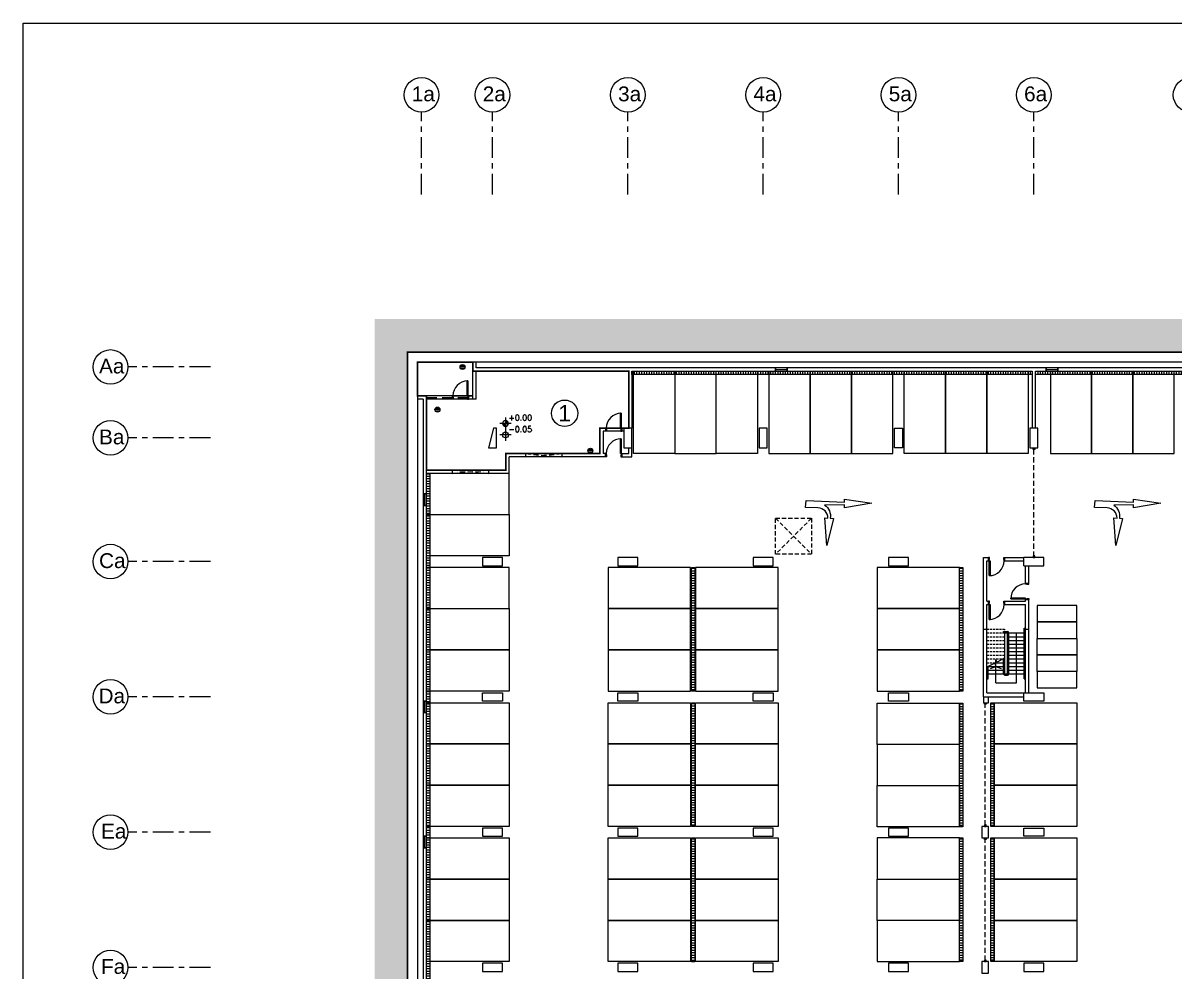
# Model space of a CAD drawing. Header units: millimetres. Extents: x 0 to 570263, y 0 to 232306.
# Drawn here: x 0 to 69797, y 174424 to 231950 of the extents above; entities that cross this region are included whole.
import ezdxf

# ---------------------------------------------------------------- set-up
doc = ezdxf.new("R2010")
doc.units = ezdxf.units.MM
doc.header["$LTSCALE"] = 100
for name, pattern in [('Grid Line', [22.225, 12.7, -3.175, 3.175, -3.175]), ('Hidden', [9.525, 6.35, -3.175]), ('HIDDEN2', [4.7625, 3.175, -1.5875]), ('HIDDENX2', [19.05, 12.7, -6.35])]:
    doc.linetypes.add(name, pattern=pattern)
doc.layers.get('Defpoints').update_dxf_attribs({"color": 8})
for name, color, linetype in [('A-COLS', 3, 'Continuous'), ('DLN020__', 6, 'Continuous'), ('DLN0402_Room Number', 7, 'Continuous'), ('DLN051__', 7, 'Continuous'), ('DLN060__', 7, 'Continuous'), ('DLN08250', 5, 'Continuous'), ('DLN08254', 3, 'Continuous'), ('DLN210__', 7, 'Continuous'), ('DLN220__', 7, 'Continuous'), ('DLN240__', 1, 'Continuous'), ('DLN318__Louvres', 2, 'Continuous'), ('DLN660', 1, 'Continuous'), ('DLN810__', 1, 'Continuous'), ('FITDOOR', 7, 'Continuous'), ('LAYOUT', 1, 'Continuous'), ('LEVEL', 1, 'Continuous')]:
    doc.layers.add(name, color=color, linetype=linetype)
for name, color, linetype, lineweight in [('A-DOOR', 6, 'Continuous', 9), ('A-WALL', 7, 'Continuous', 9), ('A030_2', 1, 'Continuous', 0)]:
    doc.layers.add(name, color=color, linetype=linetype, lineweight=lineweight)
doc.styles.add('romans', font='romans.shx')
doc.styles.get("Standard").update_dxf_attribs({"font": 'swiss.ttf'})
pattern_1 = [(0, (32799.83, -36050), (0, 150), [])]
pattern_2 = [(0, (32799.83, -27880), (0, 150), [])]

# ---------------------------------------------------------------- blocks, each defined once
blk = doc.blocks.new('*X45')
at = {"color": 0}
for p, q in [((45956, 42700), (46156, 42700)), ((45956, 42694), (46156, 42694)), ((45957, 42688), (46156, 42688)), ((45957, 42681), (46156, 42681)), ((45958, 42675), (46156, 42675)), ((45959, 42669), (46156, 42669)), ((45960, 42662), (46156, 42662)), ((45962, 42656), (46156, 42656)), ((45964, 42650), (46156, 42650)), ((45965, 42644), (46156, 42644)), ((45968, 42638), (46156, 42638)), ((45970, 42631), (46156, 42631)), ((45973, 42625), (46156, 42625)), ((45975, 42619), (46156, 42619)), ((45978, 42612), (46156, 42612)), ((45982, 42606), (46156, 42606)), ((45986, 42600), (46156, 42600)), ((45990, 42594), (46156, 42594)), ((45994, 42588), (46156, 42588)), ((45999, 42581), (46156, 42581)), ((46004, 42575), (46156, 42575)), ((46009, 42569), (46156, 42569)), ((46015, 42562), (46156, 42562)), ((46022, 42556), (46156, 42556)), ((46029, 42550), (46156, 42550)), ((46037, 42544), (46156, 42544)), ((46047, 42538), (46156, 42538)), ((46057, 42531), (46156, 42531)), ((46069, 42525), (46156, 42525)), ((46083, 42519), (46156, 42519)), ((46102, 42512), (46156, 42512)), ((46133, 42506), (46156, 42506))]:
    blk.add_line(p, q, dxfattribs=at)
blk = doc.blocks.new('*X44')
at = {"color": 0}
for p, q in [((46156, 42900), (46200, 42900)), ((46156, 42894), (46222, 42894)), ((46156, 42888), (46238, 42888)), ((46156, 42881), (46250, 42881)), ((46156, 42875), (46261, 42875)), ((46156, 42869), (46271, 42869)), ((46156, 42862), (46279, 42862)), ((46156, 42856), (46287, 42856)), ((46156, 42850), (46294, 42850)), ((46156, 42844), (46300, 42844)), ((46156, 42838), (46306, 42838)), ((46156, 42831), (46311, 42831)), ((46156, 42825), (46316, 42825)), ((46156, 42819), (46320, 42819)), ((46156, 42812), (46324, 42812)), ((46156, 42806), (46328, 42806)), ((46156, 42800), (46332, 42800)), ((46156, 42794), (46335, 42794)), ((46156, 42788), (46338, 42788)), ((46156, 42781), (46341, 42781)), ((46156, 42775), (46343, 42775)), ((46156, 42769), (46345, 42769)), ((46156, 42762), (46347, 42762)), ((46156, 42756), (46349, 42756)), ((46156, 42750), (46351, 42750)), ((46156, 42744), (46352, 42744)), ((46156, 42738), (46353, 42738)), ((46156, 42731), (46354, 42731)), ((46156, 42725), (46355, 42725)), ((46156, 42719), (46355, 42719)), ((46156, 42712), (46356, 42712)), ((46156, 42706), (46356, 42706))]:
    blk.add_line(p, q, dxfattribs=at)
blk = doc.blocks.new('ELFIN')
at = {"layer": 'LEVEL'}
for p, q in [((0, 0), (-0.5, 0)), ((0, 0.5), (0, 0)), ((0, 0), (0, -0.5)), ((0.5, 0), (0, 0))]:
    blk.add_line(p, q, dxfattribs=at)
for start, end in [(90, 180), (180, 270), (0, 90), (270, 0)]:
    blk.add_arc((0, 0), 0.25, start, end, dxfattribs=at)
at = {"layer": 'LEVEL', "xscale": 0.00125, "yscale": 0.00125, "zscale": 0.00125}
for name in ['*X44', '*X45']:
    blk.add_blockref(name, (-57.695, -53.381), dxfattribs=at)
at = {"layer": 'LEVEL', "style": 'romans'}
blk.add_attdef('ELFIN', (0.254, 0.347), '', height=0.5, dxfattribs=at)
blk = doc.blocks.new('ELEX')
at = {"layer": 'LEVEL'}
for p, q in [((0.5, 0), (-0.5, 0)), ((0, 0.5), (0, -0.5))]:
    blk.add_line(p, q, dxfattribs=at)
blk.add_circle((0, 0), 0.25, dxfattribs=at)
at = {"layer": 'LEVEL', "style": 'romans'}
blk.add_attdef('ELEX', (0.257, 0.354), '', height=0.5, dxfattribs=at)
blk = doc.blocks.new('A$C151F6791')
at = {"layer": 'DLN060__'}
h = blk.add_hatch(dxfattribs=at)
h.set_pattern_fill('EARTH', color=0, scale=150, angle=3.6498)
h.set_pattern_definition([(45, (-1165443158.7, -63663298.4), (1e-11, 1347.03841816), [952.5, -952.5]), (45, (-1165443411.2, -63663045.9), (1e-11, 1347.03841816), [952.5, -952.5]), (45, (-1165443663.8, -63662793.3), (1e-11, 1347.03841816), [952.5, -952.5]), (135, (-1165443663.8, -63662624.9), (-1347.03841816, 1e-11), [952.5, -952.5]), (135, (-1165443411.2, -63662372.3), (-1347.03841816, 1e-11), [952.5, -952.5]), (135, (-1165443158.7, -63662119.8), (-1347.03841816, 1e-11), [952.5, -952.5])])
edge = h.paths.add_edge_path()
edge.add_line((-2850, -45900), (-850, -45900))
edge.add_line((-850, -45900), (-850, -86050))
edge.add_line((-850, -86050), (58011, -86050))
edge.add_line((58011, -86050), (68150, -72765))
edge.add_line((68150, -72765), (68150, -20000))
edge.add_arc((59997, -20000), 8153, 0, 62.5916)
edge.add_line((63750, -12762), (63750, 900))
edge.add_line((63750, 900), (-850, 900))
edge.add_line((-850, 900), (-850, -45900))
edge.add_line((-850, -45900), (-2850, -45900))
edge.add_line((-2850, -45900), (-2850, 2900))
edge.add_line((-2850, 2900), (65750, 2900))
edge.add_line((65750, 2900), (65750, -11800))
edge.add_arc((58661, -20842), 11490, 0.67594, 51.90286, ccw=False)
edge.add_line((70150, -20707), (70150, -72766))
edge.add_line((70150, -72766), (59000, -88050))
edge.add_line((59000, -88050), (-2850, -88050))
edge.add_line((-2850, -88050), (-2850, -45900))
at = {"layer": 'DLN810__'}
h = blk.add_hatch(dxfattribs=at)
h.set_pattern_fill('_USER', color=0, scale=150, angle=48.6498, pattern_type=0)
h.set_pattern_definition([(90, (12750, -450), (-150, 3e-14), [])])
h.paths.add_polyline_path([(37000, -450), (12750, -450), (12750, -250), (37000, -250)])
h = blk.add_hatch(dxfattribs=at)
h.set_pattern_fill('_USER', color=0, scale=150, angle=48.6498, pattern_type=0)
h.set_pattern_definition([(90, (37200, -450), (-150, 3e-14), [])])
h.paths.add_polyline_path([(62400, -450), (37200, -450), (37200, -250), (62600, -250)])
h = blk.add_hatch(dxfattribs=at)
h.set_pattern_fill('_USER', color=0, scale=150, angle=-41.3502, pattern_type=0)
h.set_pattern_definition([(0, (500, -42420), (0, 150), [])])
h.paths.add_polyline_path([(500, -42420), (300, -42420), (300, -6450), (500, -6450)])
h = blk.add_hatch(dxfattribs=at)
h.set_pattern_fill('_USER', color=0, scale=150, angle=-41.3502, pattern_type=0)
h.set_pattern_definition([(0, (16548.96, -19651.36), (0, 150), [])])
h.paths.add_polyline_path([(16549, -19651), (16350, -19651), (16350, -12151), (16549, -12151)])
h = blk.add_hatch(dxfattribs=at)
h.set_pattern_fill('_USER', color=0, scale=150, angle=-41.3502, pattern_type=0)
h.set_pattern_definition([(0, (32799.83, -19650), (0, 150), [])])
h.paths.add_polyline_path([(32800, -19650), (32600, -19650), (32600, -12150), (32800, -12150)])
h = blk.add_hatch(dxfattribs=at)
h.set_pattern_fill('_USER', color=0, scale=150, angle=-41.3502, pattern_type=0)
h.set_pattern_definition([(0, (16548.96, -27851.36), (0, 150), [])])
h.paths.add_polyline_path([(16549, -27851), (16350, -27851), (16350, -20351), (16549, -20351)])
h = blk.add_hatch(dxfattribs=at)
h.set_pattern_fill('_USER', color=0, scale=150, angle=-41.3502, pattern_type=0)
h.set_pattern_definition(pattern_2)
h.paths.add_polyline_path([(32800, -27880), (32600, -27880), (32600, -20380), (32800, -20380)])
h = blk.add_hatch(dxfattribs=at)
h.set_pattern_fill('_USER', color=0, scale=150, angle=-41.3502, pattern_type=0)
h.set_pattern_definition(pattern_2)
h.paths.add_polyline_path([(34700, -27850), (34500, -27850), (34500, -20350), (34700, -20350)])
h = blk.add_hatch(dxfattribs=at)
h.set_pattern_fill('_USER', color=0, scale=150, angle=-41.3502, pattern_type=0)
h.set_pattern_definition([(0, (16548.96, -36051.36), (0, 150), [])])
h.paths.add_polyline_path([(16549, -36051), (16350, -36051), (16350, -28551), (16549, -28551)])
h = blk.add_hatch(dxfattribs=at)
h.set_pattern_fill('_USER', color=0, scale=150, angle=-41.3502, pattern_type=0)
h.set_pattern_definition(pattern_1)
h.paths.add_polyline_path([(32800, -36050), (32600, -36050), (32600, -28550), (32800, -28550)])
h = blk.add_hatch(dxfattribs=at)
h.set_pattern_fill('_USER', color=0, scale=150, angle=-41.3502, pattern_type=0)
h.set_pattern_definition(pattern_1)
h.paths.add_polyline_path([(34700, -36050), (34500, -36050), (34500, -28550), (34700, -28550)])
at = {"layer": 'A-COLS', "color": 0, "lineweight": 18}
for p, q in [((4350, -3700), (4050, -4900)), ((4550, -3700), (4350, -3700)), ((4550, -4900), (4550, -3700)), ((12250, -3700), (12250, -4900)), ((12750, -3700), (12250, -3700)), ((12750, -4900), (12750, -3700)), ((20450, -3700), (20450, -4900)), ((20950, -3700), (20450, -3700)), ((20950, -4900), (20950, -3700)), ((36850, -3700), (36850, -4900)), ((37350, -3700), (36850, -3700)), ((37350, -4900), (37350, -3700)), ((4050, -4900), (4550, -4900)), ((12250, -4900), (12750, -4900)), ((20450, -4900), (20950, -4900)), ((36850, -4900), (37350, -4900)), ((3700, -11550), (3700, -12050)), ((4900, -11550), (3700, -11550)), ((4900, -12050), (4900, -11550)), ((13100, -11550), (11900, -11550)), ((11900, -11550), (11900, -12050)), ((13100, -12050), (13100, -11550)), ((20100, -11550), (20100, -12050)), ((21300, -11550), (20100, -11550)), ((21300, -12050), (21300, -11550)), ((37700, -11550), (36500, -11550)), ((36500, -12050), (36500, -11550)), ((37700, -12050), (37700, -11550)), ((3700, -12050), (4900, -12050)), ((11900, -12050), (13100, -12050)), ((20100, -12050), (21300, -12050)), ((36500, -12050), (37700, -12050)), ((4900, -27950), (3700, -27950)), ((3700, -27950), (3700, -28450)), ((3700, -28450), (4900, -28450)), ((4900, -28450), (4900, -27950)), ((13100, -27950), (11900, -27950)), ((11900, -27950), (11900, -28450)), ((11900, -28450), (13100, -28450)), ((13100, -28450), (13100, -27950)), ((21300, -27950), (20100, -27950)), ((20100, -27950), (20100, -28450)), ((20100, -28450), (21300, -28450)), ((21300, -28450), (21300, -27950)), ((28300, -27950), (28300, -28450)), ((29500, -27950), (28300, -27950)), ((28300, -28450), (29500, -28450)), ((29500, -28450), (29500, -27950)), ((4900, -36150), (3700, -36150)), ((3700, -36150), (3700, -36650)), ((4900, -36650), (4900, -36150)), ((11900, -36150), (11900, -36650)), ((13100, -36150), (11900, -36150)), ((13100, -36650), (13100, -36150)), ((21300, -36150), (20100, -36150)), ((20100, -36150), (20100, -36650)), ((21300, -36650), (21300, -36150)), ((29500, -36150), (28300, -36150)), ((28300, -36150), (28300, -36650)), ((29500, -36650), (29500, -36150)), ((37700, -36150), (36500, -36150)), ((36500, -36150), (36500, -36650)), ((37700, -36650), (37700, -36150)), ((3700, -36650), (4900, -36650)), ((11900, -36650), (13100, -36650)), ((20100, -36650), (21300, -36650)), ((28300, -36650), (29500, -36650)), ((36500, -36650), (37700, -36650))]:
    blk.add_line(p, q, dxfattribs=at)
at = {"layer": 'A-COLS', "color": 0}
for p, q in [((34050, -20000), (34050, -15900)), ((34050, -15900), (34250, -15900)), ((34250, -19750), (34250, -15900)), ((36600, -19750), (36600, -15900)), ((36600, -15900), (36800, -15900)), ((36800, -19750), (36800, -15900)), ((34050, -20000), (36500, -20000)), ((34250, -19750), (36500, -19750))]:
    blk.add_line(p, q, dxfattribs=at)
for points in [[(-850, -86050), (-850, -86050), (-850, 900), (63750, 900), (63750, -12762, -0.257999), (68150, -20707), (68150, -72766), (58011, -86050), (-850, -86050)], [(-250, -45320), (-250, -45320), (-250, -85450), (57840, -85450), (67550, -72728), (67550, -20707, 0.268433), (63150, -13102), (63150, 300), (-250, 300), (-250, -45320)]]:
    blk.add_lwpolyline(points, format="xyb", dxfattribs=at)
at = {"layer": 'A-COLS', "color": 0, "lineweight": 18}
blk.add_lwpolyline([(28650, -3700), (29150, -3700), (29150, -4900), (28650, -4900)], close=True, dxfattribs=at)
at = {"layer": 'A-COLS', "color": 0}
for points in [[(28300, -11550), (28300, -12050), (29500, -12050), (29500, -11550)], [(3700, -19750), (4900, -19750), (4900, -20250), (3700, -20250)], [(11900, -19750), (13100, -19750), (13100, -20250), (11900, -20250)], [(20100, -19750), (21300, -19750), (21300, -20250), (20100, -20250)], [(28300, -19750), (29500, -19750), (29500, -20250), (28300, -20250)], [(36500, -19750), (37700, -19750), (37700, -20250), (36500, -20250)], [(37700, -27950), (37700, -28450), (36500, -28450), (36500, -27950)]]:
    blk.add_lwpolyline(points, close=True, dxfattribs=at)
at = {"layer": 'A-DOOR', "color": 0}
for p, q in [((21450, -150), (22152, -150)), ((37850, -150), (38552, -150)), ((200, -8401), (200, -7699)), ((200, -20952), (200, -20250)), ((200, -29152), (200, -28450))]:
    blk.add_line(p, q, dxfattribs=at)
for points in [[(21450, -50, 0), (21450, -250, 0)], [(22152, -50, 0), (22152, -250, 0)], [(37850, -50, 0), (37850, -250, 0)], [(38552, -50, 0), (38552, -250, 0)], [(100, -7699, 0), (300, -7699, 0)], [(100, -8401, 0), (300, -8401, 0)], [(100, -20250, 0), (300, -20250, 0)], [(100, -20952, 0), (300, -20952, 0)], [(100, -28450, 0), (300, -28450, 0)], [(100, -29152, 0), (300, -29152, 0)]]:
    blk.add_polyline3d(points, dxfattribs=at)
at = {"layer": 'A-WALL', "color": 0, "lineweight": 18}
for p, q in [((3100, -1950), (3100, 300)), ((3300, -50), (3300, 300)), ((62800, -50), (3300, -50)), ((3300, -1950), (3300, -250)), ((3300, -250), (12550, -250)), ((12550, -250), (12550, -3700)), ((12750, -250), (37000, -250)), ((37000, -250), (37000, -3700)), ((37200, -3700), (37200, -250)), ((37200, -250), (62600, -250)), ((100, -1950), (100, -42420)), ((300, -42420), (300, -1950)), ((10800, -3700), (10800, -5250)), ((11000, -3900), (11000, -5250)), ((10800, -5250), (5100, -5250)), ((11145, -5450), (5300, -5450)), ((11145, -5250), (11000, -5250)), ((11145, -5250), (11000, -5250)), ((11145, -5450), (11145, -5250)), ((12145, -5250), (12145, -5450)), ((5100, -6250), (300, -6250)), ((5300, -6450), (300, -6450)), ((34050, -11550), (34350, -11550)), ((34050, -15900), (34050, -11550)), ((34250, -11750), (34350, -11750)), ((34250, -14200), (34250, -11750)), ((35350, -11550), (36500, -11550)), ((35350, -11750), (36500, -11750)), ((36600, -13100), (36600, -12050)), ((36800, -13100), (36800, -12050)), ((34250, -14200), (34350, -14200)), ((34250, -14400), (34350, -14400)), ((34250, -15900), (34250, -14400)), ((35350, -14200), (36600, -14200)), ((35350, -14400), (36600, -14400)), ((36601, -14100), (36801, -14100))]:
    blk.add_line(p, q, dxfattribs=at)
at = {"layer": 'A-WALL', "color": 0}
for p, q in [((22152, -50), (21450, -50)), ((38552, -50), (37850, -50)), ((38552, -50), (37850, -50)), ((300, -1750), (-250, -1750)), ((100, -1950), (-250, -1950)), ((1900, -1750), (3050, -1750)), ((3300, -1950), (3100, -1950)), ((11145, -3700), (10800, -3700)), ((11145, -3900), (11000, -3900)), ((11195, -3700), (12095, -3700)), ((12082, -3900), (11208, -3900)), ((12250, -3700), (12145, -3700)), ((12250, -3900), (12145, -3900)), ((5100, -6250), (5100, -5250)), ((5300, -6450), (5300, -5450)), ((6300, -5250), (6300, -5450)), ((8500, -5250), (8500, -5450)), ((1850, -6250, 0), (1850, -6450, 0)), ((4050, -6250, 0), (4050, -6450, 0)), ((100, -7699), (100, -8401)), ((36600, -14200), (36600, -14100)), ((36600, -15900), (36600, -14400)), ((36800, -15900), (36800, -14100)), ((34045, -20000), (34045, -20350)), ((100, -20250), (100, -20952)), ((100, -28450), (100, -29152))]:
    blk.add_line(p, q, dxfattribs=at)
at = {"layer": 'A-WALL', "color": 0, "lineweight": 25}
for p, q in [((1850, -1750, 0), (1850, -1950, 0)), ((2850, -1750, 0), (2850, -1950, 0)), ((11145, -3700), (11145, -3900)), ((12145, -3700), (12145, -3900)), ((11145, -5250), (11145, -5450)), ((12145, -5250), (12145, -5450)), ((34350, -11750), (34350, -11550)), ((35350, -11750), (35350, -11550)), ((36600, -13100), (36800, -13100)), ((34350, -14400), (34350, -14200)), ((35350, -14400), (35350, -14200)), ((36600, -14100), (36800, -14100))]:
    blk.add_line(p, q, dxfattribs=at)
at = {"layer": 'A-WALL', "color": 0, "linetype": 'HIDDEN2'}
for p, q in [((6300, -5450), (8500, -5250)), ((6300, -5250), (8500, -5450)), ((1850, -6450, 0), (4050, -6250, 0)), ((1850, -6250, 0), (4050, -6450, 0))]:
    blk.add_line(p, q, dxfattribs=at)
at = {"layer": 'A-WALL', "color": 0, "lineweight": 18}
blk.add_lwpolyline([(12145, -5450), (12750, -5450), (12750, -4900)], dxfattribs=at)
at = {"layer": 'A-WALL', "color": 0}
blk.add_point((-850, 900), dxfattribs=at)
at = {"layer": 'A030_2', "color": 0, "elevation": 0}
for points in [[(25623, -8009), (27287, -8250), (25632, -8543), (25628, -8348), (24423, -8367, -0.281183), (24768, -9174), (24962, -9191), (24550, -10822), (24430, -9144), (24626, -9162, 0.405528), (24020, -8537), (23269, -8524), (23306, -8100), (25626, -8205)], [(43138, -8009), (44802, -8250), (43146, -8543), (43143, -8348), (41938, -8367, -0.281183), (42283, -9174), (42477, -9191), (42065, -10822), (41945, -9144), (42141, -9162, 0.405528), (41535, -8537), (40784, -8524), (40821, -8100), (43141, -8205)]]:
    blk.add_lwpolyline(points, format="xyb", close=True, dxfattribs=at)
at = {"layer": 'Defpoints', "color": 0}
for points in [[(12750, -250), (12750, -3700)], [(12145, -5250), (12550, -5250), (12550, -4900)]]:
    blk.add_lwpolyline(points, dxfattribs=at)
at = {"layer": 'DLN0402_Room Number', "color": 0}
blk.add_line((300, -1950), (300, -1750), dxfattribs=at)
blk.add_lwpolyline([(34045, -20350), (34350, -20350), (34350, -20000)], dxfattribs=at)
for points in [[(34350, -27850), (33951, -27850), (33951, -28550), (34350, -28550)], [(34350, -36050), (33951, -36050), (33951, -36750), (34350, -36750)]]:
    blk.add_lwpolyline(points, close=True, dxfattribs=at)
at = {"layer": 'DLN210__', "color": 0, "lineweight": 13}
for points in [[(21450, -250, 0), (21450, -50, 0)], [(22152, -250, 0), (22152, -50, 0)], [(37850, -250, 0), (37850, -50, 0)], [(37850, -250, 0), (37850, -50, 0)], [(38552, -250, 0), (38552, -50, 0)], [(38552, -250, 0), (38552, -50, 0)], [(300, -7699, 0), (100, -7699, 0)], [(300, -8401, 0), (100, -8401, 0)], [(300, -20250, 0), (100, -20250, 0)], [(300, -20952, 0), (100, -20952, 0)], [(300, -28450, 0), (100, -28450, 0)], [(300, -29152, 0), (100, -29152, 0)]]:
    blk.add_polyline3d(points, dxfattribs=at)
at = {"layer": 'DLN220__', "color": 0, "linetype": 'Hidden', "ltscale": 0.5}
for p, q in [((37100, -11500), (37100, -4900)), ((34150, -27800), (34150, -20400)), ((34150, -36000), (34150, -28600))]:
    blk.add_line(p, q, dxfattribs=at)
at = {"layer": 'DLN220__', "color": 0, "linetype": 'HIDDENX2', "ltscale": 0.2}
for p, q in [((21450, -9170), (23630, -11350)), ((23630, -9170), (21450, -11350))]:
    blk.add_line(p, q, dxfattribs=at)
at = {"layer": 'DLN220__', "color": 0}
for points in [[(37150, -4900), (37150, -5000), (37125, -5000), (37125, -4950), (37075, -4950), (37075, -5000), (37050, -5000), (37050, -4900)], [(34201, -20350), (34201, -20450), (34176, -20450), (34176, -20400), (34126, -20400), (34126, -20450), (34101, -20450), (34101, -20350)], [(34201, -27850), (34201, -27750), (34176, -27750), (34176, -27800), (34126, -27800), (34126, -27750), (34101, -27750), (34101, -27850)], [(34201, -28550), (34201, -28650), (34176, -28650), (34176, -28600), (34126, -28600), (34126, -28650), (34101, -28650), (34101, -28550)], [(34201, -36050), (34201, -35950), (34176, -35950), (34176, -36000), (34126, -36000), (34126, -35950), (34101, -35950), (34101, -36050)]]:
    blk.add_lwpolyline(points, close=True, dxfattribs=at)
at = {"layer": 'DLN220__', "color": 0, "linetype": 'HIDDENX2', "ltscale": 0.2}
blk.add_lwpolyline([(21450, -9170), (23630, -9170), (23630, -11350), (21450, -11350)], close=True, dxfattribs=at)
at = {"layer": 'DLN220__', "color": 0, "elevation": 0}
blk.add_lwpolyline([(37150, -11550), (37150, -11450), (37125, -11450), (37125, -11500), (37075, -11500), (37075, -11450), (37050, -11450), (37050, -11550)], close=True, dxfattribs=at)
at = {"layer": 'DLN240__', "color": 0, "linetype": 'HIDDENX2', "ltscale": 0.1}
for p, q in [((34250, -15900), (35350, -15900)), ((35350, -16125), (35350, -15900)), ((34250, -16125), (35350, -16125)), ((34250, -16350), (35350, -16350)), ((34250, -16575), (35350, -16575)), ((34250, -16800), (35350, -16800)), ((34250, -17025), (35350, -17025)), ((34250, -17250), (35350, -17250)), ((34250, -17475), (35350, -17475)), ((34250, -17700), (35350, -17700)), ((34250, -17925), (34800, -17925))]:
    blk.add_line(p, q, dxfattribs=at)
at = {"layer": 'DLN240__', "color": 0}
for p, q in [((35270, -16045), (35500, -16045)), ((35270, -16085), (35270, -16045)), ((36520, -18900), (36520, -15825)), ((36520, -15825), (36560, -15825)), ((36560, -18900), (36560, -15825)), ((35270, -16085), (35500, -16085)), ((35350, -18600), (35350, -16125)), ((35350, -16125), (35500, -16125)), ((35500, -18600), (35500, -16125)), ((35500, -16125), (36600, -16125)), ((35500, -16350), (36600, -16350)), ((35500, -16575), (36600, -16575)), ((35540, -18600), (35540, -16125)), ((35580, -18600), (35580, -16125)), ((36050, -19150), (36050, -16125)), ((35500, -16800), (36600, -16800)), ((35500, -17025), (36600, -17025)), ((35500, -17250), (36600, -17250)), ((34729, -17957), (34250, -18200)), ((34800, -18119), (34729, -17957)), ((34800, -18118), (34800, -17732)), ((34868, -17886), (34800, -17733)), ((34800, -17925), (35350, -17925)), ((35350, -17640), (34868, -17886)), ((35270, -18600), (35270, -17681)), ((35310, -18600), (35310, -17661)), ((35500, -17475), (36600, -17475)), ((35500, -17700), (36600, -17700)), ((35500, -17925), (36600, -17925)), ((34250, -18150), (35350, -18150)), ((34250, -18375, 0), (35350, -18375, 0)), ((34250, -18375), (35350, -18375)), ((34250, -18600), (35350, -18600)), ((34290, -18900), (34290, -18180)), ((34330, -18900), (34330, -18160)), ((34800, -19150), (34800, -18150)), ((35350, -18600), (35500, -18600)), ((35350, -18640), (35500, -18640)), ((35350, -18680), (35500, -18680)), ((35500, -18150), (36600, -18150)), ((35500, -18375), (36600, -18375)), ((35500, -18600), (36600, -18600)), ((34290, -18900), (34330, -18900)), ((34800, -19150), (36050, -19150)), ((36520, -18900), (36560, -18900))]:
    blk.add_line(p, q, dxfattribs=at)
at = {"layer": 'DLN240__', "color": 0, "linetype": 'HIDDENX2', "ltscale": 0.2}
blk.add_line((34799, -17925, 0), (34800, -17925, 0), dxfattribs=at)
at = {"layer": 'DLN240__', "color": 0}
blk.add_lwpolyline([(34477, -18284), (34800, -18150), (35123, -18284)], dxfattribs=at)
for centre, radius, start, end in [((35500, -16125), 80, 0, 90), ((35500, -16125), 40, 0, 90), ((35350, -18600), 80, 180, 270), ((35350, -18600), 40, 180, 270), ((35500, -18600), 40, 270, 0), ((35500, -18600), 80, 270, 0)]:
    blk.add_arc(centre, radius, start, end, dxfattribs=at)
at = {"layer": 'DLN318__Louvres', "color": 0}
for p, q in [((3100, -1750), (300, -1750)), ((3100, -1950), (300, -1950))]:
    blk.add_line(p, q, dxfattribs=at)
at = {"layer": 'DLN318__Louvres', "color": 0, "linetype": 'Hidden'}
blk.add_line((300, -1850), (3100, -1850), dxfattribs=at)
at = {"layer": 'DLN660', "color": 0}
for p, q in [((12850, -5250), (12850, -250)), ((15350, -250), (15350, -5250)), ((15350, -250), (15350, -5250)), ((17850, -5250), (17850, -250)), ((17850, -5250), (17850, -250)), ((20350, -250), (20350, -5250)), ((21050, -250), (21050, -5250)), ((23550, -250), (23550, -5250)), ((23550, -5250), (23550, -250)), ((26050, -250), (26050, -5250)), ((26050, -5250), (26050, -250)), ((28550, -5250), (28550, -250)), ((29250, -5250), (29250, -250)), ((31750, -5250), (31750, -250)), ((31750, -250), (31750, -5250)), ((34250, -5250), (34250, -250)), ((34250, -250), (34250, -5250)), ((36750, -250), (36750, -5250)), ((38100, -250), (38100, -5250)), ((40600, -250), (40600, -5250)), ((40600, -5250), (40600, -250)), ((43100, -250), (43100, -5250)), ((43100, -5250), (43100, -250)), ((45600, -5250), (45600, -250)), ((15350, -5250), (12850, -5250)), ((15350, -5250), (17850, -5250)), ((20350, -5250), (17850, -5250)), ((21050, -5250), (23550, -5250)), ((23550, -5250), (26050, -5250)), ((26050, -5250), (28550, -5250)), ((31750, -5250), (29250, -5250)), ((34250, -5250), (31750, -5250)), ((36750, -5250), (34250, -5250)), ((38100, -5250), (40600, -5250)), ((40600, -5250), (43100, -5250)), ((43100, -5250), (45600, -5250)), ((5300, -6450), (300, -6450)), ((5300, -8950), (5300, -6450)), ((300, -8950), (5300, -8950)), ((300, -8950), (5300, -8950)), ((5300, -8950), (5300, -11450)), ((5300, -11450), (300, -11450)), ((5300, -12150), (300, -12150)), ((5300, -14650), (5300, -12150)), ((16300, -12150), (11300, -12150)), ((11300, -12150), (11300, -14650)), ((16300, -14650), (16300, -12150)), ((21600, -12150), (16600, -12150)), ((16600, -12150), (16600, -14650)), ((21600, -14650), (21600, -12150)), ((32600, -12150), (27600, -12150)), ((27600, -12150), (27600, -14650)), ((32600, -14650), (32600, -12150)), ((300, -14650), (5300, -14650)), ((300, -14650), (5300, -14650)), ((5300, -14650), (5300, -17150)), ((11300, -14650), (16300, -14650)), ((16300, -14650), (11300, -14650)), ((11300, -14650), (11300, -17150)), ((16300, -17150), (16300, -14650)), ((16600, -14650), (21600, -14650)), ((21600, -14650), (16600, -14650)), ((16600, -14650), (16600, -17150)), ((21600, -17150), (21600, -14650)), ((27600, -14650), (27600, -17150)), ((32600, -14650), (27600, -14650)), ((27600, -14650), (32600, -14650)), ((32600, -17150), (32600, -14650)), ((39700, -14453), (37300, -14453)), ((37300, -14453), (37300, -15453)), ((39700, -15453), (39700, -14453)), ((39700, -15453), (37300, -15453)), ((37300, -15453), (39700, -15453)), ((37300, -15453), (37300, -16453)), ((39700, -16453), (39700, -15453)), ((37300, -16453), (39700, -16453)), ((37300, -17453), (37300, -16453)), ((37300, -16453), (39700, -16453)), ((39700, -16453), (39700, -17453)), ((300, -17150), (5300, -17150)), ((5300, -17150), (300, -17150)), ((5300, -17150), (5300, -19650)), ((11300, -17150), (16300, -17150)), ((16300, -17150), (11300, -17150)), ((11300, -17150), (11300, -19650)), ((16300, -19650), (16300, -17150)), ((16600, -17150), (21600, -17150)), ((21600, -17150), (16600, -17150)), ((16600, -17150), (16600, -19650)), ((21600, -19650), (21600, -17150)), ((32600, -17150), (27600, -17150)), ((27600, -17150), (27600, -19650)), ((27600, -17150), (32600, -17150)), ((32600, -19650), (32600, -17150)), ((39700, -17453), (37300, -17453)), ((37300, -18453), (37300, -17453)), ((37300, -17453), (39700, -17453)), ((39700, -17453), (39700, -18453)), ((39700, -18453), (37300, -18453)), ((39700, -18453), (37300, -18453)), ((37300, -18453), (37300, -19453)), ((39700, -19453), (39700, -18453)), ((37300, -19453), (39700, -19453)), ((5300, -19650), (300, -19650)), ((11300, -19650), (16300, -19650)), ((16600, -19650), (21600, -19650)), ((27600, -19650), (32600, -19650)), ((300, -20350), (5300, -20350)), ((5300, -20350), (5300, -22850)), ((11300, -22850), (11300, -20350)), ((11300, -20350), (16300, -20350)), ((16300, -20350), (16300, -22850)), ((16600, -20350), (21600, -20350)), ((16600, -22850), (16600, -20350)), ((21600, -20350), (21600, -22850)), ((27600, -20380), (32600, -20380)), ((27600, -22880), (27600, -20380)), ((32600, -20380), (32600, -22880)), ((300, -22850), (5300, -22850)), ((5300, -22850), (300, -22850)), ((5300, -22850), (5300, -25350)), ((11300, -25350), (11300, -22850)), ((11300, -22850), (16300, -22850)), ((16300, -22850), (11300, -22850)), ((16300, -22850), (16300, -25350)), ((16600, -22850), (21600, -22850)), ((16600, -25350), (16600, -22850)), ((21600, -22850), (16600, -22850)), ((21600, -22850), (21600, -25350)), ((32600, -22880), (27600, -22880)), ((27600, -22880), (27600, -25380)), ((32600, -22880), (27600, -22880)), ((32600, -25380), (32600, -22880)), ((300, -25350), (5300, -25350)), ((5300, -25350), (300, -25350)), ((5300, -25350), (5300, -27850)), ((11300, -27850), (11300, -25350)), ((11300, -25350), (16300, -25350)), ((16300, -25350), (11300, -25350)), ((16300, -25350), (16300, -27850)), ((16600, -25350), (21600, -25350)), ((16600, -27850), (16600, -25350)), ((21600, -25350), (16600, -25350)), ((21600, -25350), (21600, -27850)), ((27600, -27880), (27600, -25380)), ((27600, -25380), (32600, -25380)), ((27600, -25380), (32600, -25380)), ((32600, -25380), (32600, -27880)), ((5300, -27850), (300, -27850)), ((16300, -27850), (11300, -27850)), ((21600, -27850), (16600, -27850)), ((32600, -27880), (27600, -27880)), ((300, -28550), (5300, -28550)), ((5300, -28550), (5300, -31050)), ((11300, -31050), (11300, -28550)), ((11300, -28550), (16300, -28550)), ((16300, -28550), (16300, -31050)), ((16600, -28550), (21600, -28550)), ((16600, -31050), (16600, -28550)), ((21600, -28550), (21600, -31050)), ((32600, -28550), (27600, -28550)), ((27600, -28550), (27600, -31050)), ((32600, -31050), (32600, -28550)), ((300, -31050), (5300, -31050)), ((5300, -31050), (300, -31050)), ((5300, -31050), (5300, -33550)), ((11300, -33550), (11300, -31050)), ((11300, -31050), (16300, -31050)), ((16300, -31050), (11300, -31050)), ((16300, -31050), (16300, -33550)), ((16600, -33550), (16600, -31050)), ((21600, -31050), (16600, -31050)), ((16600, -31050), (21600, -31050)), ((21600, -31050), (21600, -33550)), ((27600, -31050), (32600, -31050)), ((27600, -31050), (32600, -31050)), ((27600, -33550), (27600, -31050)), ((32600, -31050), (32600, -33550)), ((5300, -33550), (300, -33550)), ((300, -33550), (5300, -33550)), ((5300, -33550), (5300, -36050)), ((11300, -36050), (11300, -33550)), ((16300, -33550), (11300, -33550)), ((11300, -33550), (16300, -33550)), ((16300, -33550), (16300, -36050)), ((16600, -33550), (21600, -33550)), ((16600, -36050), (16600, -33550)), ((21600, -33550), (16600, -33550)), ((21600, -33550), (21600, -36050)), ((32600, -33550), (27600, -33550)), ((32600, -33550), (27600, -33550)), ((27600, -33550), (27600, -36050)), ((32600, -36050), (32600, -33550)), ((5300, -36050), (300, -36050)), ((16300, -36050), (11300, -36050)), ((21600, -36050), (16600, -36050)), ((27600, -36050), (32600, -36050))]:
    blk.add_line(p, q, dxfattribs=at)
for points in [[(39700, -22850), (34700, -22850), (34700, -20350), (39700, -20350)], [(39700, -25350), (34700, -25350), (34700, -22850), (39700, -22850)], [(39700, -27850), (34700, -27850), (34700, -25350), (39700, -25350)], [(39700, -31050), (34700, -31050), (34700, -28550), (39700, -28550)], [(39700, -33550), (34700, -33550), (34700, -31050), (39700, -31050)], [(39700, -36050), (34700, -36050), (34700, -33550), (39700, -33550)]]:
    blk.add_lwpolyline(points, close=True, dxfattribs=at)
at = {"layer": 'DLN810__', "color": 0}
for p, q in [((2635, 0), (2335, 0)), ((2614, 77), (2359, 77)), ((2608, -87), (2363, -87)), ((1114, -2583, 0), (814, -2583, 0)), ((1092, -2506, 0), (837, -2506, 0)), ((1086, -2670, 0), (841, -2670, 0)), ((10379, -5073), (10079, -5073)), ((10358, -4996), (10102, -4996)), ((10351, -5160), (10106, -5160))]:
    blk.add_line(p, q, dxfattribs=at)
for points in [[(37000, -450), (12750, -450), (12750, -250), (37000, -250)], [(62400, -450), (37200, -450), (37200, -250), (62600, -250)], [(500, -42420), (300, -42420), (300, -6450), (500, -6450)], [(16549, -19651), (16350, -19651), (16350, -12151), (16549, -12151)], [(32800, -19650), (32600, -19650), (32600, -12150), (32800, -12150)], [(16549, -27851), (16350, -27851), (16350, -20351), (16549, -20351)], [(32800, -27880), (32600, -27880), (32600, -20380), (32800, -20380)], [(34700, -27850), (34500, -27850), (34500, -20350), (34700, -20350)], [(16549, -36051), (16350, -36051), (16350, -28551), (16549, -28551)], [(32800, -36050), (32600, -36050), (32600, -28550), (32800, -28550)], [(34700, -36050), (34500, -36050), (34500, -28550), (34700, -28550)]]:
    blk.add_lwpolyline(points, close=True, dxfattribs=at)
for centre in [(2485, 0), (964, -2583, 0), (10229, -5073)]:
    blk.add_circle(centre, 150, dxfattribs=at)
at = {"layer": 'FITDOOR', "color": 0}
for p, q in [((2800, -850, 0), (2755, -850, 0)), ((2755, -1750, 0), (2755, -850, 0)), ((2800, -850, 0), (2800, -1750, 0)), ((1900, -1750, 0), (1850, -1750, 0)), ((1850, -1750, 0), (1850, -1788, 0)), ((1862, -1788, 0), (1850, -1788, 0)), ((1850, -1913, 0), (1850, -1950, 0)), ((1862, -1913, 0), (1850, -1913, 0)), ((1913, -1950, 0), (1850, -1950, 0)), ((1900, -1750, 0), (1900, -1825, 0)), ((1913, -1825, 0), (1900, -1825, 0)), ((1913, -1825, 0), (1913, -1950, 0)), ((2800, -1750, 0), (2755, -1750, 0)), ((2788, -1825, 0), (2788, -1950, 0)), ((2788, -1825, 0), (2800, -1825, 0)), ((2788, -1950, 0), (2850, -1950, 0)), ((2800, -1750, 0), (2800, -1825, 0)), ((2800, -1750, 0), (2850, -1750, 0)), ((2838, -1788, 0), (2850, -1788, 0)), ((2838, -1913, 0), (2850, -1913, 0)), ((2850, -1750, 0), (2850, -1788, 0)), ((2850, -1913, 0), (2850, -1950, 0)), ((12095, -2800), (12050, -2800)), ((12050, -3700), (12050, -2800)), ((12095, -2800), (12095, -3700)), ((11195, -3700), (11145, -3700)), ((11145, -3700), (11145, -3738)), ((11157, -3738), (11145, -3738)), ((11145, -3863), (11145, -3900)), ((11157, -3863), (11145, -3863)), ((11208, -3900), (11145, -3900)), ((11195, -3700), (11195, -3775)), ((11208, -3775), (11195, -3775)), ((11208, -3775), (11208, -3900)), ((12095, -3700), (12050, -3700)), ((12082, -3775), (12082, -3900)), ((12082, -3775), (12095, -3775)), ((12082, -3900), (12145, -3900)), ((12095, -3700), (12095, -3775)), ((12095, -3700), (12145, -3700)), ((12133, -3738), (12145, -3738)), ((12133, -3863), (12145, -3863)), ((12145, -3700), (12145, -3738)), ((12145, -3863), (12145, -3900)), ((12095, -4350), (12050, -4350)), ((12050, -5250), (12050, -4350)), ((12095, -4350), (12095, -5250)), ((11195, -5250), (11145, -5250)), ((11145, -5250), (11145, -5287)), ((11157, -5287), (11145, -5287)), ((11145, -5412), (11145, -5450)), ((11157, -5412), (11145, -5412)), ((11208, -5450), (11145, -5450)), ((11195, -5250), (11195, -5325)), ((11208, -5325), (11195, -5325)), ((11208, -5325), (11208, -5450)), ((12095, -5250), (12050, -5250)), ((12082, -5325), (12082, -5450)), ((12082, -5325), (12095, -5325)), ((12082, -5450), (12145, -5450)), ((12095, -5250), (12095, -5325)), ((12095, -5250), (12145, -5250)), ((12133, -5287), (12145, -5287)), ((12133, -5412), (12145, -5412)), ((12145, -5250), (12145, -5287)), ((12145, -5412), (12145, -5450)), ((34413, -11550), (34350, -11550)), ((34350, -11587), (34350, -11550)), ((34362, -11587), (34350, -11587)), ((34350, -11750), (34350, -11712)), ((34362, -11712), (34350, -11712)), ((34400, -11750), (34350, -11750)), ((34400, -11750), (34400, -11675)), ((34413, -11675), (34400, -11675)), ((34400, -11750), (34445, -11750)), ((34400, -12650), (34400, -11750)), ((34413, -11675), (34413, -11550)), ((34445, -11750), (34445, -12650)), ((35288, -11550), (35350, -11550)), ((35288, -11675), (35288, -11550)), ((35288, -11675), (35300, -11675)), ((35300, -11750), (35300, -11675)), ((35300, -11750), (35350, -11750)), ((35338, -11587), (35350, -11587)), ((35338, -11712), (35350, -11712)), ((35350, -11587), (35350, -11550)), ((35350, -11750), (35350, -11712)), ((34400, -12650), (34445, -12650)), ((36600, -13150), (36600, -13100)), ((36600, -13100), (36638, -13100)), ((36600, -13150), (36675, -13150)), ((36638, -13112), (36638, -13100)), ((36675, -13163), (36675, -13150)), ((36675, -13163), (36800, -13163)), ((36762, -13100), (36800, -13100)), ((36762, -13112), (36762, -13100)), ((36800, -13163), (36800, -13100)), ((34413, -14200), (34350, -14200)), ((34350, -14238), (34350, -14200)), ((34362, -14238), (34350, -14238)), ((34350, -14400), (34350, -14363)), ((34362, -14363), (34350, -14363)), ((34400, -14400), (34350, -14400)), ((34400, -14400), (34400, -14325)), ((34413, -14325), (34400, -14325)), ((34400, -14400), (34445, -14400)), ((34400, -15300), (34400, -14400)), ((34413, -14325), (34413, -14200)), ((34445, -14400), (34445, -15300)), ((35288, -14200), (35350, -14200)), ((35288, -14325), (35288, -14200)), ((35288, -14325), (35300, -14325)), ((35300, -14400), (35300, -14325)), ((35300, -14400), (35350, -14400)), ((35338, -14238), (35350, -14238)), ((35338, -14363), (35350, -14363)), ((35350, -14238), (35350, -14200)), ((35350, -14400), (35350, -14363)), ((35700, -14050), (35700, -14005)), ((36600, -14005), (35700, -14005)), ((35700, -14050), (36600, -14050)), ((36600, -14050), (36600, -14005)), ((36600, -14050), (36675, -14050)), ((36600, -14050), (36600, -14100)), ((36600, -14100), (36638, -14100)), ((36638, -14088), (36638, -14100)), ((36675, -14038), (36800, -14038)), ((36675, -14038), (36675, -14050)), ((36762, -14088), (36762, -14100)), ((36762, -14100), (36800, -14100)), ((36800, -14038), (36800, -14100)), ((34400, -15300), (34445, -15300))]:
    blk.add_line(p, q, dxfattribs=at)
for centre, start, end in [((2800, -1750, 0), 90, 180), ((12095, -3700), 90, 180), ((12095, -5250), 90, 180), ((34400, -11750), 270, 0), ((36600, -14050), 90, 180), ((34400, -14400), 270, 0)]:
    blk.add_arc(centre, 900, start, end, dxfattribs=at)
at = {"layer": 'LEVEL', "color": 0}
ref = blk.add_blockref('ELFIN', (5086, -3422), dxfattribs=dict(at, xscale=699.9999999999998, yscale=699.9999999999998, zscale=699.9999999999998))
ref.add_attrib('ELFIN', '+0.00', (5261, -3247), dxfattribs={"height": 350, "style": 'romans'})
ref = blk.add_blockref('ELEX', (5086, -4122), dxfattribs=dict(at, xscale=700, yscale=700, zscale=700))
ref.add_attrib('ELEX', '-0.05', (5261, -3947), dxfattribs={"height": 350, "style": 'romans'})

msp = doc.modelspace()

# ---------------------------------------------------------------- linework, layer by layer
msp.add_lwpolyline([(290266.8, 0), (0, 0), (0, 231949.6), (290266.8, 231949.6)], close=True)
at = {"layer": 'DLN020__', "linetype": 'Grid Line'}
for p, q in [((24147, 221545.7), (24147, 226545.7)), ((28447, 221545.7), (28447, 226545.7)), ((36647, 221545.7), (36647, 226545.7)), ((44847, 221545.7), (44847, 226545.7)), ((53047, 221545.7), (53047, 226545.7)), ((61247, 221545.7), (61247, 226545.7)), ((11349, 211099.2), (6349, 211099.2)), ((11349, 206799.2), (6349, 206799.2)), ((11349, 199299.2), (6349, 199299.2)), ((11349, 191099.2), (6349, 191099.2)), ((11349, 182899.2), (6349, 182899.2)), ((11349, 174699.2), (6349, 174699.2))]:
    msp.add_line(p, q, dxfattribs=at)
at = {"layer": 'DLN020__', "linetype": 'Continuous'}
for centre in [(24147, 227595.7), (28447, 227595.7), (36647, 227595.7), (44847, 227595.7), (53047, 227595.7), (61247, 227595.7), (70747, 227595.7), (5299, 211099.2), (5299, 206799.2), (5299, 199299.2), (5299, 191099.2), (5299, 182899.2), (5299, 174699.2)]:
    msp.add_circle(centre, 1050, dxfattribs=at)
at = {"layer": 'DLN08250', "linetype": 'Hidden', "lineweight": 18, "const_width": 100}
msp.add_lwpolyline([(23297, 211999.2), (87897, 211999.2), (87897, 198336.7, -0.2579989), (92297, 190392.3), (92297, 138333.6), (88607, 133498.8), (39647.3, 133498.8, -0.2564239), (37369.4, 134749.2), (36247, 134749.2), (36247, 125049.2), (23297, 125048.8)], format="xyb", close=True, dxfattribs=at)
at = {"layer": 'DLN08250', "color": 0}
msp.add_circle((32818, 208295.2), 800, dxfattribs=at)
at = {"layer": 'DLN08254', "linetype": 'Hidden', "const_width": 100}
msp.add_lwpolyline([(27247, 211399.2), (27247, 210849.2), (36697, 210849.2), (36697, 207399.2), (34947, 207399.2), (34947, 205849.2), (29247, 205849.2), (29247, 204849.2), (24447, 204849.2), (24447, 209349.2), (23897, 209349.2), (23897, 211399.2)], close=True, dxfattribs=at)

# ---------------------------------------------------------------- block references
at = {"layer": 'LAYOUT'}
msp.add_blockref('A$C151F6791', (24147, 211099.2), dxfattribs=at)

# ---------------------------------------------------------------- texts
at = {"layer": 'DLN051__', "char_height": 900, "attachment_point": 1}
for s, insert in [('1a', (23554, 228104.1)), ('2a', (27854, 228104.1)), ('3a', (36054, 228104.1)), ('4a', (44254, 228104.1)), ('5a', (52454, 228104.1)), ('6a', (60654, 228104.1)), ('Aa', (4605.8, 211607.7)), ('Ba', (4605.8, 207307.7)), ('Ca', (4605.8, 199807.7)), ('Da', (4575.4, 191607.7)), ('Ea', (4723.9, 183407.7)), ('Fa', (4723.9, 175207.7))]:
    msp.add_mtext_dynamic_manual_height_columns(s, width=1139.353, gutter_width=1, heights=[0], dxfattribs=dict(at, insert=insert))
at = {"layer": 'DLN08250', "color": 0, "insert": (32818, 208295.2), "char_height": 1000, "attachment_point": 5}
msp.add_mtext_dynamic_manual_height_columns('1', width=1022, gutter_width=1, heights=[0], dxfattribs=at)

doc.saveas('drawing.dxf')
